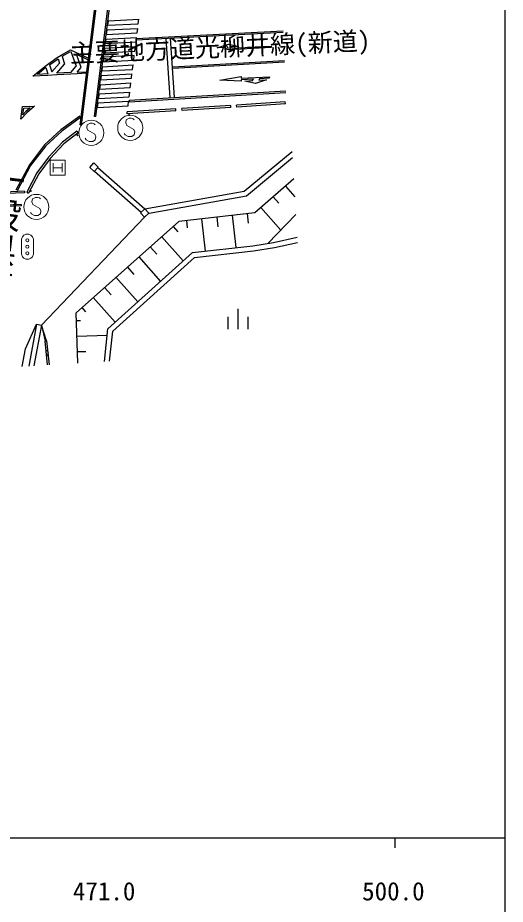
# Model space of a CAD drawing. Units: millimetres, scale not verified. Extents: x 40000 to 680000, y 20000 to 380000.
# Drawn here: x 530385 to 579000, y 198357 to 286777 of the extents above; entities that cross this region are included whole.
import ezdxf
from ezdxf.enums import TextEntityAlignment as Align

# ---------------------------------------------------------------- set-up
doc = ezdxf.new("R2010")
doc.units = ezdxf.units.MM
doc.header["$LTSCALE"] = 1000
for name, color, linetype, lineweight in [('M-BGD', 7, 'Continuous', 25), ('M-BGD-RSTR', 7, 'Continuous', 13), ('M-STR-STRC', 7, 'Continuous', 25), ('M-TTL-BAND', 7, 'Continuous', 25)]:
    doc.layers.add(name, color=color, linetype=linetype, lineweight=lineweight)
doc.layers.add('M-BMK-HTXT', color=7, linetype='Continuous')
doc.styles.add('@ＭＳ ゴシック', font='')
doc.styles.add('ＭＳ ゴシック', font='')
doc.styles.get('@ＭＳ ゴシック').set_extended_font_data('@MS Gothic')
doc.styles.get('ＭＳ ゴシック').set_extended_font_data('MS Gothic')

msp = doc.modelspace()

# ---------------------------------------------------------------- linework, layer by layer
at = {"layer": 'M-BGD'}
for p, q in [((536603, 276106), (538782, 293409)), ((536752, 276087), (538931, 293390)), ((538027, 276939), (539961, 292332)), ((538176, 276921), (540110, 292313)), ((539422, 286476), (542463, 286630)), ((542406, 286177), (542463, 286630)), ((539308, 285562), (542349, 285719)), ((539366, 286022), (539422, 286476)), ((539366, 286022), (542406, 286177)), ((542292, 285266), (542349, 285719)), ((539194, 284646), (542236, 284818)), ((539252, 285108), (539308, 285562)), ((539252, 285108), (542292, 285266)), ((542179, 284364), (542236, 284818)), ((556866, 285299), (542199, 284528)), ((556859, 285449), (542218, 284679)), ((546025, 278831), (545625, 284730)), ((539081, 283740), (542121, 283905)), ((539138, 284192), (539194, 284646)), ((539138, 284192), (542179, 284364)), ((542064, 283451), (542121, 283905)), ((545576, 278801), (545176, 284699)), ((550282, 283790), (551407, 284127)), ((551407, 284127), (552417, 283920)), ((552417, 283920), (551676, 283867)), ((551676, 283867), (551769, 283744)), ((551769, 283744), (555648, 283951)), ((555648, 283951), (555648, 283806)), ((534322, 282802), (534723, 283057)), ((534723, 283057), (535644, 283579)), ((534801, 282929), (535651, 283410)), ((535644, 283579), (537439, 282747)), ((535677, 283398), (536196, 281930)), ((536714, 281823), (536254, 283131)), ((536254, 283131), (537420, 282591)), ((542007, 282998), (538969, 282838)), ((539025, 283287), (539081, 283740)), ((539025, 283287), (542064, 283451)), ((541950, 282544), (542007, 282998)), ((551086, 283823), (550282, 283790)), ((551281, 283607), (551086, 283823)), ((551449, 283568), (551281, 283607)), ((551740, 283575), (551449, 283568)), ((552020, 283592), (551740, 283575)), ((555648, 283806), (552020, 283592)), ((533083, 281916), (533471, 282208)), ((533471, 282208), (534322, 282802)), ((533559, 282086), (534406, 282677)), ((533559, 282086), (533792, 281372)), ((534549, 282248), (533792, 281372)), ((534289, 281233), (535057, 282143)), ((534406, 282677), (534549, 282248)), ((534801, 282929), (535057, 282143)), ((538848, 281869), (541893, 282083)), ((538912, 282384), (538969, 282838)), ((538912, 282384), (541950, 282544)), ((541836, 281630), (541890, 282083)), ((545838, 281881), (556986, 282525)), ((545847, 281731), (556993, 282375)), ((531899, 280949), (533083, 281916)), ((533175, 281798), (532350, 281124)), ((533376, 281181), (532350, 281124)), ((533175, 281798), (533376, 281181)), ((535681, 281314), (534289, 281233)), ((535681, 281314), (536196, 281930)), ((536318, 281196), (535689, 281164)), ((536310, 281345), (536714, 281823)), ((536310, 281345), (537269, 281395)), ((537250, 281244), (536318, 281196)), ((538740, 281007), (541779, 281179)), ((538799, 281474), (538848, 281869)), ((538799, 281474), (541836, 281630)), ((541723, 280733), (541774, 281179)), ((533384, 281031), (531899, 280949)), ((534298, 281083), (533384, 281031)), ((535689, 281164), (534298, 281083)), ((538686, 280573), (538740, 281007)), ((538686, 280573), (541723, 280733)), ((550543, 280559), (552657, 280899)), ((552674, 280437), (550543, 280559)), ((552657, 280899), (552658, 280749)), ((552658, 280749), (555477, 280891)), ((553892, 280651), (552674, 280591)), ((552674, 280591), (552674, 280437)), ((553017, 280460), (553810, 280505)), ((554084, 280219), (553017, 280460)), ((553810, 280505), (553892, 280651)), ((555176, 280579), (554084, 280219)), ((554500, 280692), (554417, 280542)), ((554417, 280542), (555176, 280579)), ((555472, 280743), (554500, 280692)), ((555477, 280891), (555472, 280743)), ((538572, 279657), (538627, 280101)), ((538572, 279657), (541609, 279821)), ((538627, 280101), (541665, 280269)), ((541487, 278546), (557119, 279483)), ((541605, 279790), (541661, 280237)), ((538456, 278727), (538511, 279173)), ((538456, 278727), (541493, 278897)), ((538511, 279173), (541549, 279344)), ((541487, 278546), (541496, 278396)), ((541493, 278897), (541549, 279344)), ((541496, 278396), (557125, 279333)), ((530678, 276660), (530861, 277910)), ((530861, 277910), (532052, 277971)), ((530894, 277102), (530992, 277766)), ((530992, 277766), (531630, 277799)), ((531630, 277799), (531193, 277413)), ((532052, 277971), (531297, 277305)), ((538344, 277834), (538400, 278280)), ((538344, 277834), (541381, 278004)), ((538400, 278280), (541437, 278451)), ((541381, 278004), (541437, 278451)), ((531297, 277305), (530678, 276660)), ((531193, 277413), (530894, 277102)), ((536562, 276958), (534671, 275585)), ((536650, 276837), (534766, 275469)), ((536562, 276958), (536650, 276837)), ((538176, 276921), (538027, 276939)), ((536752, 276087), (536603, 276106)), ((534671, 275585), (533065, 274091)), ((534766, 275469), (533177, 273989)), ((533065, 274091), (531543, 272115)), ((533177, 273989), (531670, 272033)), ((552963, 269489), (557745, 273447)), ((553181, 269019), (557782, 272828)), ((531543, 272115), (530207, 269578)), ((531670, 272033), (530339, 269508)), ((537578, 271853), (537977, 272290)), ((538021, 271449), (537578, 271853)), ((537977, 272290), (538420, 271886)), ((538420, 271886), (538021, 271449)), ((538056, 271464), (542697, 267393)), ((538385, 271840), (543070, 267731)), ((557909, 270714), (554027, 267334)), ((557078, 269990), (558018, 268911)), ((531054, 269464), (519253, 268981)), ((531060, 269314), (519259, 268831)), ((531054, 269464), (531060, 269314)), ((543070, 267730), (552963, 269489)), ((543480, 267295), (553181, 269019)), ((555858, 268928), (556422, 268280)), ((530712, 268152), (519324, 267698)), ((530718, 268003), (519330, 267549)), ((530712, 268152), (530718, 268003)), ((542615, 267319), (543070, 267730)), ((543016, 266876), (542615, 267319)), ((543470, 267286), (543016, 266876)), ((543070, 267730), (543470, 267286)), ((554027, 267334), (546439, 266463)), ((551751, 267073), (552121, 263845)), ((553268, 267247), (553379, 266278)), ((554637, 267865), (556612, 265597)), ((558123, 267165), (555322, 264257)), ((532754, 256122), (543016, 266876)), ((546439, 266463), (536201, 257356)), ((547198, 266550), (547282, 265811)), ((548715, 266725), (549085, 263501)), ((550233, 266899), (550344, 265931)), ((545870, 265957), (546337, 265432)), ((544732, 264945), (546884, 262527)), ((555899, 264361), (558260, 264879)), ((543595, 263934), (544243, 263205)), ((547801, 263355), (553827, 264038)), ((548017, 262876), (553894, 263543)), ((553827, 264038), (555899, 264361)), ((553894, 263543), (555991, 263869)), ((555991, 263869), (558291, 264374)), ((539379, 255748), (547801, 263355)), ((539857, 255505), (548017, 262876)), ((542457, 262922), (544625, 260486)), ((541320, 261910), (541972, 261176)), ((540182, 260898), (542365, 258445)), ((539045, 259886), (539702, 259147)), ((537907, 258874), (540105, 256403)), ((536378, 252321), (536201, 257356)), ((536770, 257862), (537155, 257429)), ((552330, 257730), (552330, 255730)), ((536229, 256579), (536651, 256594)), ((551330, 256930), (551330, 255730)), ((553330, 256930), (553330, 255730)), ((531153, 253764), (532263, 256214)), ((532263, 256214), (531485, 252031)), ((532754, 256122), (531999, 252062)), ((532263, 256214), (532754, 256122)), ((533253, 254538), (532754, 256122)), ((532754, 256122), (533104, 254521)), ((539038, 252479), (539379, 255748)), ((536283, 255026), (539315, 255132)), ((539544, 252509), (539857, 255505)), ((533104, 254521), (533253, 254538)), ((533355, 252142), (533104, 254521)), ((533253, 254538), (533505, 252151)), ((530818, 251992), (531153, 253764)), ((533265, 253566), (533203, 253580)), ((533256, 253083), (533313, 253109)), ((533318, 253542), (533265, 253566)), ((533313, 253109), (533360, 253144)), ((533373, 253497), (533318, 253542)), ((533360, 253144), (533404, 253199)), ((533408, 253451), (533373, 253497)), ((533404, 253199), (533429, 253252)), ((533434, 253393), (533408, 253451)), ((533429, 253252), (533443, 253314)), ((533443, 253314), (533434, 253393)), ((536338, 253472), (537182, 253502))]:
    msp.add_line(p, q, dxfattribs=at)
at = {"layer": 'M-BGD-RSTR'}
for p, q in [((537319, 276099), (537269, 275799)), ((537619, 276249), (537319, 276099)), ((537819, 276249), (537619, 276249)), ((538019, 276199), (537819, 276249)), ((538119, 276099), (538019, 276199)), ((541200, 276595), (541150, 276295)), ((541150, 276295), (541250, 276045)), ((541500, 276745), (541200, 276595)), ((541250, 276045), (541950, 275645)), ((541700, 276745), (541500, 276745)), ((541900, 276695), (541700, 276745)), ((542000, 276595), (541900, 276695)), ((537269, 275799), (537369, 275549)), ((537369, 275549), (538069, 275149)), ((538069, 275149), (538169, 274899)), ((541100, 275095), (541000, 275245)), ((541400, 274945), (541100, 275095)), ((542000, 275095), (541750, 274945)), ((541950, 275645), (542050, 275395)), ((542050, 275395), (542000, 275095)), ((537219, 274599), (537119, 274749)), ((537519, 274449), (537219, 274599)), ((537869, 274449), (537519, 274449)), ((538119, 274599), (537869, 274449)), ((538169, 274899), (538119, 274599)), ((541750, 274945), (541400, 274945)), ((533623, 271060), (533623, 272560)), ((533623, 272560), (535123, 272560)), ((535123, 272560), (535123, 271060)), ((533923, 272260), (533923, 271360)), ((533923, 271810), (534823, 271810)), ((534823, 272260), (534823, 271360)), ((535123, 271060), (533623, 271060)), ((532142, 268862), (531842, 268712)), ((532342, 268862), (532142, 268862)), ((532542, 268812), (532342, 268862)), ((532642, 268712), (532542, 268812)), ((531842, 268712), (531792, 268412)), ((531792, 268412), (531892, 268162)), ((531892, 268162), (532592, 267762)), ((531742, 267212), (531642, 267362)), ((532042, 267062), (531742, 267212)), ((532392, 267062), (532042, 267062)), ((532642, 267212), (532392, 267062)), ((532592, 267762), (532692, 267512)), ((532692, 267512), (532642, 267212)), ((530744, 264691), (530844, 264941)), ((530744, 263191), (530744, 264691)), ((530844, 264941), (530994, 265091)), ((530994, 265091), (531194, 265191)), ((531194, 265191), (531494, 265191)), ((531494, 265191), (531694, 265091)), ((531694, 265091), (531844, 264941)), ((531844, 264941), (531944, 264691)), ((531944, 264691), (531944, 263191)), ((530844, 262941), (530744, 263191)), ((530994, 262791), (530844, 262941)), ((531194, 262691), (530994, 262791)), ((531494, 262691), (531194, 262691)), ((531694, 262791), (531494, 262691)), ((531844, 262941), (531694, 262791)), ((531944, 263191), (531844, 262941))]:
    msp.add_line(p, q, dxfattribs=at)
for centre, radius in [((541600, 275795), 1250), ((541495, 277067), 50), ((541495, 277067), 30), ((541495, 277067), 10), ((537719, 275299), 1250), ((536341, 275054), 50), ((536341, 275054), 30), ((536341, 275054), 10), ((532242, 267912), 1250), ((531688, 269497), 50), ((531688, 269497), 30), ((531688, 269497), 10), ((531344, 264591), 150), ((531344, 263941), 150), ((531344, 263291), 150)]:
    msp.add_circle(centre, radius, dxfattribs=at)
at = {"layer": 'M-STR-STRC'}
for p, q in [((546143, 277692), (541290, 277404)), ((546155, 277493), (546143, 277692)), ((551618, 278028), (546760, 277732)), ((546772, 277532), (546760, 277732)), ((551630, 277829), (546772, 277532)), ((551630, 277829), (551618, 278028)), ((557064, 278381), (552215, 278060)), ((552228, 277860), (552215, 278060)), ((557078, 278181), (552228, 277860)), ((557078, 278181), (557064, 278381)), ((541302, 277204), (541290, 277404)), ((546155, 277493), (541302, 277204)), ((536288, 275454), (534857, 274351)), ((536410, 275295), (534992, 274202)), ((536288, 275454), (536410, 275295)), ((534857, 274351), (533464, 272879)), ((534992, 274202), (533618, 272751)), ((533464, 272879), (532306, 271317)), ((533618, 272751), (532475, 271210)), ((532306, 271317), (531278, 269378)), ((532475, 271210), (531455, 269284)), ((531278, 269378), (531455, 269284))]:
    msp.add_line(p, q, dxfattribs=at)
at = {"layer": 'M-TTL-BAND'}
for p, q in [((579000, 20000), (579000, 370000)), ((40000, 205000), (579000, 205000)), ((568000, 205000), (568000, 204000))]:
    msp.add_line(p, q, dxfattribs=at)

# ---------------------------------------------------------------- texts
at = {"layer": 'M-BMK-HTXT'}
for s, height, rotation, style, p in [('主要地方道光柳井線(新道)', 1833, 2.5, 'ＭＳ ゴシック', (535629, 281748)), ('一般県道平生港田布施線', 2566, 263.1, '@ＭＳ ゴシック', (527519, 272661))]:
    msp.add_text(s, height=height, rotation=rotation, dxfattribs=dict(at, style=style)).set_placement(p, align=Align.BOTTOM_LEFT)
at = {"layer": 'M-TTL-BAND', "style": 'ＭＳ ゴシック'}
for s, p in [('471.0', (539000, 198195)), ('500.0', (567844, 198195))]:
    msp.add_text(s, height=1833, dxfattribs=at).set_placement(p, align=Align.BOTTOM_CENTER)

doc.saveas('drawing.dxf')
